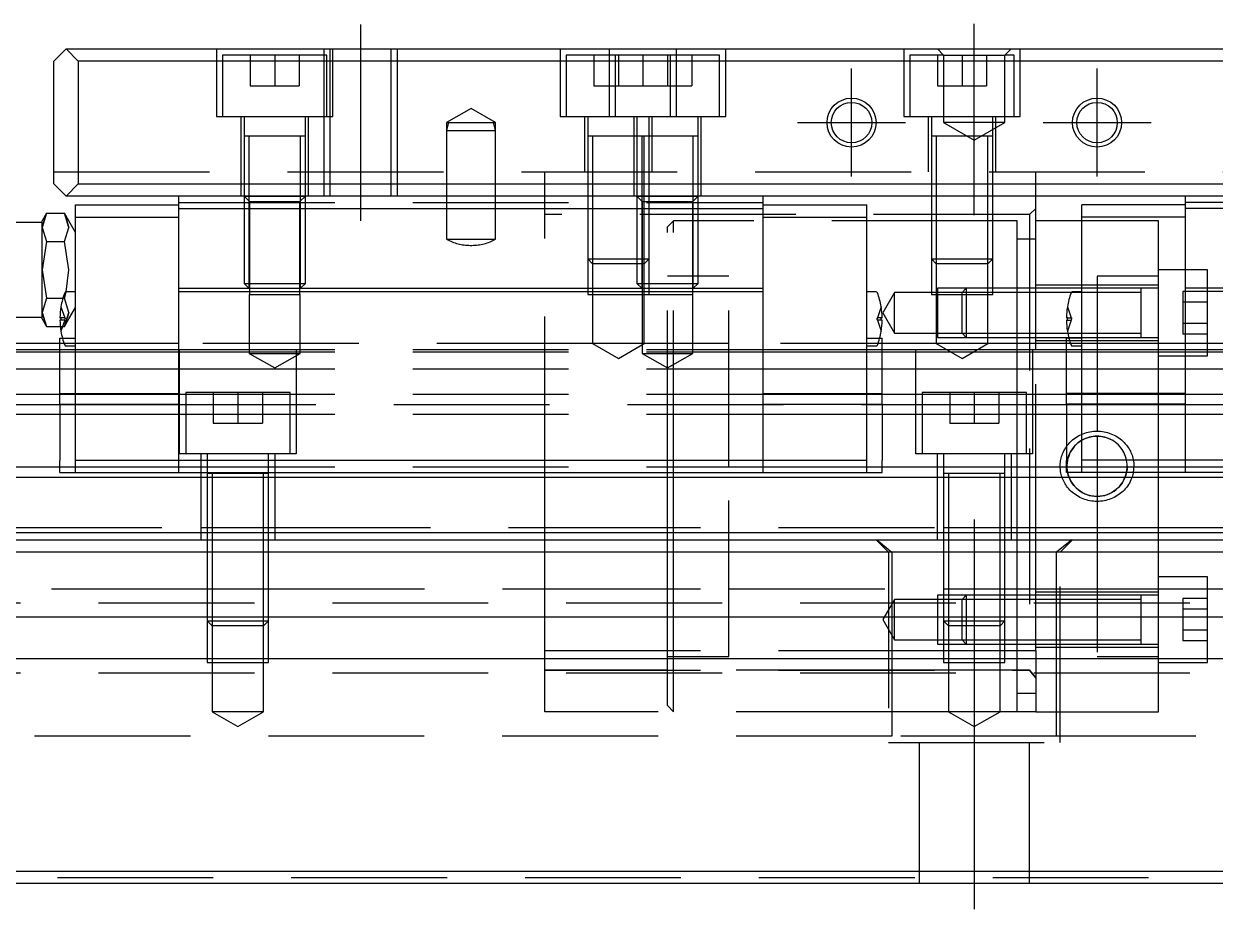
# Model space of a CAD drawing. Extents: x -14 to 1017, y -349 to 120.
# Drawn here: x 302.6 to 399.6, y -314.5 to -241.3 of the extents above; entities that cross this region are included whole.
import ezdxf

# ---------------------------------------------------------------- set-up
doc = ezdxf.new("R2010")
doc.units = 0
doc.linetypes.add('CENTER', pattern=[50.8, 31.75, -6.35, 6.35, -6.35])
doc.linetypes.add('DASHED', pattern=[19.05, 12.7, -6.35])
doc.layers.get('0').update_dxf_attribs({"linetype": 'CONTINUOUS'})
doc.layers.add('CENTER', color=1, linetype='CENTER')

msp = doc.modelspace()

# ---------------------------------------------------------------- linework, layer by layer
at = {"color": 7, "linetype": 'CONTINUOUS'}
for p, q in [((306, -243.35), (305, -244.35)), ((307, -244.35), (306, -243.35)), ((306, -243.35), (454, -243.35)), ((305, -254.35), (305, -244.35)), ((307, -244.35), (307, -254.35)), ((453, -244.35), (307, -244.35)), ((352.5, -250.45), (352.35, -250.45)), ((381.5, -250.45), (376.5, -250.45)), ((381.5, -250.45), (376.5, -250.45)), ((305, -254.35), (306, -255.35)), ((306, -255.35), (307, -254.35)), ((307, -254.35), (453, -254.35)), ((454, -255.35), (306, -255.35)), ((306.768, -257.05), (306.768, -256.05)), ((306.768, -256.05), (315.2, -256.05)), ((315.2, -256.35), (315.2, -255.35)), ((362.8, -256.35), (362.8, -255.35)), ((362.8, -256.05), (371.232, -256.05)), ((371.232, -257.05), (371.232, -256.05)), ((385, -267.85), (385, -255.35)), ((397.2, -256.05), (388.768, -256.05)), ((388.768, -257.05), (388.768, -256.05)), ((397.2, -256.35), (397.2, -255.35)), ((304.4, -256.731), (304.043, -257.35)), ((304.4, -256.731), (304.043, -257.886)), ((304.401, -256.73), (304.4, -256.731)), ((304.4, -256.731), (305.865, -256.731)), ((306.222, -257.35), (305.865, -256.731)), ((306.222, -257.886), (305.865, -256.731)), ((306.768, -276.85), (306.768, -257.05)), ((306.768, -257.05), (315.2, -257.05)), ((315.2, -262.85), (315.2, -256.35)), ((315.2, -256.35), (362.8, -256.35)), ((362.8, -262.85), (362.8, -256.35)), ((362.8, -257.05), (371.232, -257.05)), ((371.232, -276.85), (371.232, -257.05)), ((388.768, -276.85), (388.768, -257.05)), ((397.2, -257.05), (388.768, -257.05)), ((397.2, -262.85), (397.2, -256.35)), ((444.8, -256.35), (397.2, -256.35)), ((304.043, -257.5), (300.043, -257.5)), ((304.043, -257.886), (304.043, -257.35)), ((304.043, -261.35), (304.043, -257.886)), ((304.043, -257.886), (304.4, -259.041)), ((305.865, -259.041), (306.222, -257.886)), ((306.768, -258.295), (306.222, -257.35)), ((388.768, -257.35), (385, -257.35)), ((304.4, -259.041), (304.043, -261.35)), ((304.4, -259.041), (305.865, -259.041)), ((306.222, -261.35), (305.865, -259.041)), ((304.043, -261.35), (304.4, -263.659)), ((304.043, -264.814), (304.043, -261.35)), ((306, -263.148), (306.222, -261.35)), ((315.2, -263.1), (315.2, -262.85)), ((315.2, -262.85), (362.8, -262.85)), ((362.8, -263.1), (362.8, -262.85)), ((397.2, -263.1), (397.2, -262.85)), ((444.8, -262.85), (397.2, -262.85)), ((304.4, -263.659), (304.043, -264.814)), ((304.4, -263.659), (305.743, -263.659)), ((306.768, -263.15), (305.986, -263.15)), ((315.2, -276.85), (315.2, -263.1)), ((315.2, -263.1), (362.8, -263.1)), ((362.8, -276.85), (362.8, -263.1)), ((372.014, -263.15), (371.232, -263.15)), ((388.768, -263.15), (387.986, -263.15)), ((397.2, -276.85), (397.2, -263.1)), ((444.8, -263.1), (397.2, -263.1)), ((304.043, -265.35), (304.043, -264.814)), ((304.043, -264.814), (304.4, -265.969)), ((300.043, -265.2), (304.043, -265.2)), ((304.043, -265.35), (304.4, -265.969)), ((305.502, -265.25), (305.584, -265.25)), ((305.584, -265.45), (305.502, -265.45)), ((305.584, -265.25), (305.584, -265.45)), ((372.416, -265.45), (372.416, -265.25)), ((372.416, -265.25), (372.498, -265.25)), ((372.498, -265.45), (372.416, -265.45)), ((387.584, -265.25), (387.502, -265.25)), ((387.502, -265.45), (387.584, -265.45)), ((387.584, -265.45), (387.584, -265.25)), ((304.4, -265.969), (304.401, -265.97)), ((304.4, -265.969), (305.533, -265.969)), ((305.5, -266.92), (305.709, -266.92)), ((305.5, -269.52), (305.5, -266.92)), ((372.291, -266.92), (372.5, -266.92)), ((372.5, -269.52), (372.5, -266.92)), ((387.5, -269.52), (387.5, -266.92)), ((387.709, -266.92), (387.5, -266.92)), ((0, -267.85), (305.5, -267.85)), ((305.5, -267.35), (28, -267.35)), ((305.986, -267.55), (306.768, -267.55)), ((371.232, -267.55), (372.014, -267.55)), ((372.5, -267.85), (387.5, -267.85)), ((387.986, -267.55), (388.768, -267.55)), ((0, -268.014), (305.5, -268.014)), ((372.5, -268.014), (387.5, -268.014)), ((0, -269.412), (305.5, -269.412)), ((305.5, -271.433), (305.5, -269.52)), ((372.5, -269.412), (387.5, -269.412)), ((372.5, -271.433), (372.5, -269.52)), ((387.5, -271.433), (387.5, -269.52)), ((0, -271.488), (305.5, -271.488)), ((305.5, -272.278), (305.5, -271.433)), ((305.5, -271.433), (306.768, -271.433)), ((371.232, -271.433), (372.5, -271.433)), ((372.5, -272.278), (372.5, -271.433)), ((372.5, -271.488), (387.5, -271.488)), ((387.5, -272.278), (387.5, -271.433)), ((388.768, -271.433), (387.5, -271.433)), ((305.5, -272.278), (305.5, -276.888)), ((305.5, -272.278), (306.768, -272.278)), ((371.232, -272.278), (372.5, -272.278)), ((372.5, -272.278), (372.5, -276.888)), ((387.5, -272.278), (387.5, -276.888)), ((388.768, -272.278), (387.5, -272.278)), ((0, -273.109), (305.5, -273.109)), ((372.5, -273.109), (387.5, -273.109)), ((0, -277.402), (305.5, -277.402)), ((305.5, -277.85), (305.5, -276.888)), ((306.768, -277.85), (306.768, -276.85)), ((306.768, -276.85), (315.2, -276.85)), ((315.2, -277.85), (315.2, -276.85)), ((315.2, -276.85), (362.8, -276.85)), ((362.8, -276.85), (371.232, -276.85)), ((362.8, -277.85), (362.8, -276.85)), ((371.232, -277.85), (371.232, -276.85)), ((372.5, -277.85), (372.5, -276.888)), ((372.5, -277.402), (387.5, -277.402)), ((387.5, -277.85), (387.5, -276.888)), ((388.768, -277.85), (388.768, -276.85)), ((397.2, -276.85), (388.768, -276.85)), ((397.2, -277.85), (397.2, -276.85)), ((444.8, -276.85), (397.2, -276.85)), ((0, -278.25), (760, -278.25)), ((305.5, -277.85), (306.768, -277.85)), ((306.768, -277.85), (315.2, -277.85)), ((315.2, -277.85), (362.8, -277.85)), ((322.5, -277.95), (317.5, -277.95)), ((362.8, -277.85), (371.232, -277.85)), ((371.232, -277.85), (372.5, -277.85)), ((388.768, -277.85), (387.5, -277.85)), ((397.2, -277.85), (388.768, -277.85)), ((444.8, -277.85), (397.2, -277.85)), ((0, -282.75), (760, -282.75)), ((1, -283.35), (759, -283.35)), ((758, -284.35), (2, -284.35)), ((758, -289.65), (2, -289.65)), ((758, -293.05), (2, -293.05)), ((2, -310.35), (758, -310.35)), ((759, -311.35), (1, -311.35))]:
    msp.add_line(p, q, dxfattribs=at)
at = {"color": 3, "linetype": 'DASHED'}
for p, q in [((318.25, -243.35), (318.25, -248.85)), ((327, -243.35), (327, -243.85)), ((327.5, -243.35), (327.5, -255.35)), ((327.75, -248.85), (327.75, -243.35)), ((332.5, -255.35), (332.5, -243.35)), ((333, -255.35), (333, -243.35)), ((346.25, -243.35), (346.25, -248.85)), ((350.25, -243.35), (350.25, -248.85)), ((355.75, -248.85), (355.75, -243.35)), ((359.75, -248.85), (359.75, -243.35)), ((374.25, -243.35), (374.25, -248.85)), ((377, -243.35), (377.5, -243.85)), ((382.5, -243.85), (383, -243.35)), ((383.75, -248.85), (383.75, -243.35)), ((318.75, -243.85), (318.75, -248.85)), ((327.25, -243.85), (318.75, -243.85)), ((321, -243.85), (321, -246.35)), ((323, -243.85), (323, -246.35)), ((325, -243.85), (325, -246.35)), ((327, -243.85), (327, -248.85)), ((327.25, -248.85), (327.25, -243.85)), ((346.75, -243.85), (346.75, -248.85)), ((350.75, -243.85), (346.75, -243.85)), ((349, -243.85), (349, -246.35)), ((350.75, -243.85), (350.75, -248.85)), ((359.25, -243.85), (350.75, -243.85)), ((351, -243.85), (351, -246.35)), ((353, -243.85), (353, -246.35)), ((355, -243.85), (355, -246.35)), ((355.25, -248.85), (355.25, -243.85)), ((357, -243.85), (357, -246.35)), ((359.25, -248.85), (359.25, -243.85)), ((374.75, -243.85), (374.75, -248.85)), ((377.5, -243.85), (374.75, -243.85)), ((377, -243.85), (377, -246.35)), ((377.5, -243.85), (377.5, -249.35)), ((377.5, -243.85), (382.5, -243.85)), ((379, -243.85), (379, -246.35)), ((381, -243.85), (381, -246.35)), ((382.5, -249.35), (382.5, -243.85)), ((383.25, -243.85), (382.5, -243.85)), ((383.25, -248.85), (383.25, -243.85)), ((321, -246.35), (323, -246.35)), ((323, -246.35), (325, -246.35)), ((349, -246.35), (351, -246.35)), ((351, -246.35), (353, -246.35)), ((353, -246.35), (355, -246.35)), ((355, -246.35), (357, -246.35)), ((377, -246.35), (379, -246.35)), ((379, -246.35), (381, -246.35)), ((339, -248.195), (337, -249.35)), ((341, -249.35), (339, -248.195)), ((318.25, -248.85), (327.75, -248.85)), ((320.25, -248.85), (320.25, -255.35)), ((320.5, -248.85), (320.5, -250.45)), ((325.5, -250.45), (325.5, -248.85)), ((325.75, -255.35), (325.75, -248.85)), ((327, -248.85), (327, -255.35)), ((337, -249.35), (337, -249.98)), ((337.169, -249.35), (337, -249.98)), ((337, -249.35), (339, -249.35)), ((339, -249.35), (341, -249.35)), ((341, -249.98), (340.831, -249.35)), ((341, -249.98), (341, -249.35)), ((346.25, -248.85), (350.25, -248.85)), ((348.25, -248.85), (348.25, -253.35)), ((348.5, -248.85), (348.5, -250.45)), ((350.25, -248.85), (359.75, -248.85)), ((352.25, -248.85), (352.25, -255.35)), ((352.5, -248.85), (352.5, -250.45)), ((353.5, -250.45), (353.5, -248.85)), ((353.75, -253.35), (353.75, -248.85)), ((357.5, -250.45), (357.5, -248.85)), ((357.75, -255.35), (357.75, -248.85)), ((374.25, -248.85), (383.75, -248.85)), ((376.25, -248.85), (376.25, -253.35)), ((376.5, -248.85), (376.5, -250.45)), ((377.5, -249.35), (380, -250.793)), ((382.5, -249.35), (377.5, -249.35)), ((380, -250.793), (382.5, -249.35)), ((381.5, -250.45), (381.5, -248.85)), ((381.75, -253.35), (381.75, -248.85)), ((337, -249.98), (337, -255.35)), ((337, -249.98), (341, -249.98)), ((341, -255.35), (341, -249.98)), ((320.5, -250.445), (320.5, -250.45)), ((320.5, -250.45), (320.5, -250.455)), ((320.5, -250.45), (320.5, -255.35)), ((325.5, -250.45), (320.5, -250.45)), ((325.5, -250.45), (320.5, -250.45)), ((325.5, -250.45), (320.5, -250.45)), ((320.9, -250.45), (320.9, -255.35)), ((325.1, -255.35), (325.1, -250.45)), ((325.5, -250.45), (325.5, -250.445)), ((325.5, -250.455), (325.5, -250.45)), ((325.5, -255.35), (325.5, -250.45)), ((348.5, -250.445), (348.5, -250.45)), ((348.5, -250.45), (348.5, -253.35)), ((348.5, -250.45), (348.5, -250.455)), ((352.35, -250.45), (348.5, -250.45)), ((353.5, -250.45), (348.5, -250.45)), ((348.9, -250.45), (348.9, -253.35)), ((352.5, -250.445), (352.5, -250.45)), ((352.5, -250.45), (352.5, -250.455)), ((352.5, -250.45), (352.5, -255.35)), ((357.5, -250.45), (352.5, -250.45)), ((357.5, -250.45), (352.5, -250.45)), ((357.5, -250.45), (352.5, -250.45)), ((357.5, -250.45), (352.5, -250.45)), ((352.9, -250.45), (352.9, -255.35)), ((353.1, -253.35), (353.1, -250.45)), ((353.5, -250.45), (353.5, -250.445)), ((353.5, -253.35), (353.5, -250.45)), ((353.5, -250.455), (353.5, -250.45)), ((357.1, -255.35), (357.1, -250.45)), ((357.5, -250.45), (357.5, -250.445)), ((357.5, -255.35), (357.5, -250.45)), ((357.5, -250.455), (357.5, -250.45)), ((376.5, -250.445), (376.5, -250.45)), ((376.5, -250.45), (376.5, -253.35)), ((376.5, -250.45), (376.5, -250.455)), ((381.5, -250.45), (376.5, -250.45)), ((376.9, -250.45), (376.9, -253.35)), ((381.1, -253.35), (381.1, -250.45)), ((381.5, -250.45), (381.5, -250.445)), ((381.5, -253.35), (381.5, -250.45)), ((381.5, -250.455), (381.5, -250.45)), ((305, -253.35), (455, -253.35)), ((345, -255.35), (345, -253.35)), ((348.5, -253.35), (348.5, -255.35)), ((348.5, -253.35), (348.5, -255.35)), ((348.9, -253.35), (348.9, -255.35)), ((353.1, -260.85), (353.1, -253.35)), ((353.5, -260.45), (353.5, -253.35)), ((353.5, -260.45), (353.5, -253.35)), ((376.5, -253.35), (376.5, -260.45)), ((376.5, -253.35), (376.5, -260.45)), ((376.9, -253.35), (376.9, -260.85)), ((381.1, -255.35), (381.1, -253.35)), ((381.5, -255.35), (381.5, -253.35)), ((381.5, -255.35), (381.5, -253.35)), ((385, -255.35), (385, -253.35)), ((315.2, -255.85), (362.8, -255.85)), ((320.5, -255.35), (320.938, -255.788)), ((320.5, -255.35), (320.5, -262.45)), ((320.5, -255.35), (325.5, -255.35)), ((320.9, -255.35), (320.9, -262.85)), ((320.938, -255.788), (320.938, -263.35)), ((320.938, -255.788), (325.062, -255.788)), ((325.062, -255.788), (325.5, -255.35)), ((325.062, -263.35), (325.062, -255.788)), ((325.1, -262.85), (325.1, -255.35)), ((325.5, -262.45), (325.5, -255.35)), ((337, -255.35), (337, -258.85)), ((341, -258.85), (341, -255.35)), ((345, -277.85), (345, -255.35)), ((348.5, -255.35), (348.5, -260.45)), ((348.5, -255.35), (348.5, -260.45)), ((348.9, -255.35), (348.9, -260.85)), ((352.5, -255.35), (352.938, -255.788)), ((352.5, -255.35), (352.5, -262.45)), ((352.5, -255.35), (357.5, -255.35)), ((352.9, -255.35), (352.9, -262.85)), ((352.938, -255.788), (352.938, -263.35)), ((352.938, -255.788), (357.062, -255.788)), ((357.062, -255.788), (357.5, -255.35)), ((357.062, -263.35), (357.062, -255.788)), ((357.1, -262.85), (357.1, -255.35)), ((357.5, -262.45), (357.5, -255.35)), ((381.1, -260.85), (381.1, -255.35)), ((381.5, -260.45), (381.5, -255.35)), ((381.5, -260.45), (381.5, -255.35)), ((444.8, -255.85), (397.2, -255.85)), ((304.043, -257.886), (304.4, -256.731)), ((305.865, -256.731), (306.222, -257.886)), ((384.5, -256.85), (345, -256.85)), ((385, -256.35), (384.5, -256.85)), ((384.5, -256.85), (384.5, -293.971)), ((355.5, -257.35), (355, -257.85)), ((355, -277.35), (355, -257.85)), ((381.1, -257.35), (355.5, -257.35)), ((355.5, -277.35), (355.5, -257.35)), ((381.5, -257.35), (381.1, -257.35)), ((383.5, -257.35), (381.5, -257.35)), ((383.5, -262.85), (383.5, -257.35)), ((395, -257.35), (388.768, -257.35)), ((395, -267.85), (395, -257.35)), ((337, -258.85), (341, -258.85)), ((385, -258.85), (383.5, -258.85)), ((338.937, -259.35), (339.063, -259.35)), ((348.5, -260.45), (348.9, -260.85)), ((348.5, -260.45), (348.5, -263.35)), ((348.5, -260.45), (353.5, -260.45)), ((348.9, -260.85), (348.9, -263.35)), ((353.1, -260.85), (348.9, -260.85)), ((353.1, -260.85), (353.5, -260.45)), ((353.1, -263.35), (353.1, -260.85)), ((353.5, -263.35), (353.5, -260.45)), ((376.5, -260.45), (376.9, -260.85)), ((376.5, -260.45), (376.5, -263.35)), ((376.5, -260.45), (381.5, -260.45)), ((376.9, -260.85), (376.9, -263.35)), ((381.1, -260.85), (376.9, -260.85)), ((381.1, -260.85), (381.5, -260.45)), ((381.1, -263.35), (381.1, -260.85)), ((381.5, -263.35), (381.5, -260.45)), ((360, -261.85), (355, -261.85)), ((360, -277.35), (360, -261.85)), ((395, -261.85), (390, -261.85)), ((390, -261.85), (390, -274.891)), ((397.2, -261.35), (395, -261.35)), ((399, -261.35), (397.2, -261.35)), ((399, -267.85), (399, -261.35)), ((320.5, -262.45), (325.5, -262.45)), ((320.5, -262.45), (320.9, -262.85)), ((325.1, -262.85), (325.5, -262.45)), ((352.5, -262.45), (352.9, -262.85)), ((352.5, -262.45), (357.5, -262.45)), ((357.1, -262.85), (357.5, -262.45)), ((379.35, -262.85), (377, -262.85)), ((377, -262.85), (377, -266.85)), ((379.35, -262.85), (379, -263.2)), ((381.5, -262.85), (379.35, -262.85)), ((381.5, -262.85), (379.35, -262.85)), ((379.35, -262.85), (379.35, -263.35)), ((385, -262.85), (381.5, -262.85)), ((385, -262.85), (381.5, -262.85)), ((383.5, -263.2), (383.5, -262.85)), ((395, -262.6), (385, -262.6)), ((388.768, -262.85), (385, -262.85)), ((393.6, -262.85), (388.768, -262.85)), ((393.6, -262.85), (393.595, -262.85)), ((395, -262.85), (393.6, -262.85)), ((393.605, -262.85), (393.6, -262.85)), ((393.6, -264.71), (393.6, -262.85)), ((305.743, -263.659), (305.865, -263.659)), ((305.865, -263.659), (306, -263.148)), ((306.222, -264.814), (305.865, -263.659)), ((320.933, -263.35), (320.933, -268.15)), ((320.933, -263.35), (325.067, -263.35)), ((325.067, -268.15), (325.067, -263.35)), ((348.5, -263.35), (353.5, -263.35)), ((348.9, -263.35), (348.9, -267.35)), ((352.933, -263.35), (352.933, -268.15)), ((352.933, -263.35), (357.067, -263.35)), ((353.1, -267.35), (353.1, -263.35)), ((357.067, -268.15), (357.067, -263.35)), ((373.5, -263.2), (372.547, -264.85)), ((377, -263.2), (373.5, -263.2)), ((373.5, -266.5), (373.5, -263.2)), ((376.5, -263.35), (381.5, -263.35)), ((376.9, -263.35), (376.9, -267.35)), ((379, -263.2), (377, -263.2)), ((381.5, -263.2), (379, -263.2)), ((379, -263.35), (379, -263.2)), ((379, -266.5), (379, -263.35)), ((379.35, -263.35), (379.35, -266.85)), ((381.1, -267.35), (381.1, -263.35)), ((385, -263.2), (381.5, -263.2)), ((383.5, -266.5), (383.5, -263.2)), ((387.9, -263.2), (385, -263.2)), ((388.768, -263.2), (387.9, -263.2)), ((393.6, -263.2), (388.768, -263.2)), ((399, -263.118), (397, -263.118)), ((397, -263.118), (397, -263.984)), ((399, -263.984), (397, -263.984)), ((397, -263.984), (397, -265.716)), ((304.4, -265.969), (304.043, -264.814)), ((305.584, -264.352), (305.9, -265.25)), ((306.222, -264.814), (305.865, -265.969)), ((305.865, -265.969), (306.222, -264.814)), ((306.222, -265.35), (306.768, -264.405)), ((372.416, -264.352), (372.1, -265.25)), ((372.547, -264.85), (373.5, -266.5)), ((387.584, -264.352), (387.9, -265.25)), ((393.6, -264.99), (393.6, -264.71)), ((305.9, -265.25), (305.584, -265.25)), ((305.9, -265.45), (305.584, -266.348)), ((305.9, -265.45), (305.584, -265.45)), ((305.865, -265.969), (306.222, -265.35)), ((305.9, -265.25), (305.935, -265.35)), ((305.9, -265.45), (305.935, -265.35)), ((372.1, -265.25), (372.065, -265.35)), ((372.1, -265.45), (372.065, -265.35)), ((372.416, -265.25), (372.1, -265.25)), ((372.1, -265.45), (372.416, -266.348)), ((372.416, -265.45), (372.1, -265.45)), ((387.584, -265.25), (387.9, -265.25)), ((387.9, -265.45), (387.584, -266.348)), ((387.584, -265.45), (387.9, -265.45)), ((387.9, -265.25), (387.935, -265.35)), ((387.9, -265.45), (387.935, -265.35)), ((393.6, -266.849), (393.6, -264.99)), ((397, -265.716), (397, -266.582)), ((399, -265.716), (397, -265.716)), ((305.533, -265.969), (305.865, -265.969)), ((305.709, -266.92), (306.768, -266.92)), ((371.232, -266.92), (372.291, -266.92)), ((373.5, -266.5), (377, -266.5)), ((377, -266.5), (379, -266.5)), ((377, -266.85), (379.35, -266.85)), ((379, -266.5), (379.35, -266.85)), ((379, -266.5), (385, -266.5)), ((379.35, -266.85), (385, -266.85)), ((379.35, -266.85), (385, -266.85)), ((383.5, -266.85), (383.5, -266.5)), ((383.5, -267.85), (383.5, -266.85)), ((385, -266.5), (387.611, -266.5)), ((385, -266.85), (387.691, -266.85)), ((387.611, -266.5), (388.768, -266.5)), ((387.691, -266.85), (388.768, -266.85)), ((388.768, -266.92), (387.709, -266.92)), ((388.768, -266.5), (393.6, -266.5)), ((388.768, -266.85), (393.6, -266.85)), ((393.595, -266.85), (393.6, -266.85)), ((393.6, -266.85), (393.6, -266.849)), ((393.6, -266.85), (395, -266.85)), ((393.6, -266.85), (393.605, -266.85)), ((399, -266.582), (397, -266.582)), ((305.843, -267.35), (305.5, -267.35)), ((305.5, -267.85), (306.768, -267.85)), ((306.768, -267.35), (305.843, -267.35)), ((315.2, -267.35), (306.768, -267.35)), ((306.768, -267.85), (315.2, -267.85)), ((348.9, -267.35), (315.2, -267.35)), ((315.2, -267.85), (362.8, -267.85)), ((315.25, -276.35), (315.25, -267.85)), ((324.75, -267.85), (324.75, -276.35)), ((348.9, -267.35), (351, -268.562)), ((353.1, -267.35), (348.9, -267.35)), ((351, -268.562), (353.1, -267.35)), ((360, -267.35), (353.1, -267.35)), ((376.9, -267.35), (360, -267.35)), ((362.8, -267.85), (371.232, -267.85)), ((371.232, -267.85), (372.5, -267.85)), ((375.25, -276.35), (375.25, -267.85)), ((376.9, -267.35), (379, -268.562)), ((381.1, -267.35), (376.9, -267.35)), ((379, -268.562), (381.1, -267.35)), ((383.5, -267.35), (381.1, -267.35)), ((385, -267.35), (383.5, -267.35)), ((383.5, -271.35), (383.5, -267.85)), ((384.75, -267.85), (384.75, -276.35)), ((385, -267.1), (395, -267.1)), ((387.5, -267.35), (385, -267.35)), ((385, -283.35), (385, -267.85)), ((387.843, -267.35), (387.5, -267.35)), ((387.5, -267.85), (388.768, -267.85)), ((388.768, -267.35), (387.843, -267.35)), ((390, -267.35), (388.768, -267.35)), ((388.768, -267.85), (397.2, -267.85)), ((395, -267.35), (390, -267.35)), ((397.2, -267.35), (395, -267.35)), ((395, -277.85), (395, -267.85)), ((399, -267.35), (397.2, -267.35)), ((397.2, -267.85), (444.8, -267.85)), ((444.8, -267.35), (399, -267.35)), ((399, -268.35), (399, -267.85)), ((305.5, -268.014), (306.768, -268.014)), ((306.768, -268.014), (315.2, -268.014)), ((315.2, -268.014), (362.8, -268.014)), ((320.933, -268.15), (323, -269.343)), ((320.933, -268.15), (325.067, -268.15)), ((323, -269.343), (325.067, -268.15)), ((352.933, -268.15), (355, -269.343)), ((352.933, -268.15), (357.067, -268.15)), ((355, -269.343), (357.067, -268.15)), ((362.8, -268.014), (371.232, -268.014)), ((371.232, -268.014), (372.5, -268.014)), ((387.5, -268.014), (388.768, -268.014)), ((388.768, -268.014), (397.2, -268.014)), ((395, -268.35), (397.2, -268.35)), ((397.2, -268.014), (444.8, -268.014)), ((397.2, -268.35), (399, -268.35)), ((305.5, -269.412), (306.768, -269.412)), ((306.768, -269.412), (315.2, -269.412)), ((315.2, -269.412), (362.8, -269.412)), ((362.8, -269.412), (371.232, -269.412)), ((371.232, -269.412), (372.5, -269.412)), ((387.5, -269.412), (388.768, -269.412)), ((388.768, -269.412), (397.2, -269.412)), ((397.2, -269.412), (444.8, -269.412)), ((305.5, -271.488), (306.768, -271.488)), ((306.768, -271.433), (315.2, -271.433)), ((306.768, -271.488), (315.2, -271.488)), ((315.2, -271.488), (362.8, -271.488)), ((324.25, -271.35), (315.75, -271.35)), ((315.75, -271.35), (315.75, -276.35)), ((318, -271.35), (318, -273.85)), ((320, -271.35), (320, -273.85)), ((322, -271.35), (322, -273.85)), ((324.25, -276.35), (324.25, -271.35)), ((362.8, -271.433), (371.232, -271.433)), ((362.8, -271.488), (371.232, -271.488)), ((371.232, -271.488), (372.5, -271.488)), ((384.25, -271.35), (375.75, -271.35)), ((375.75, -271.35), (375.75, -276.35)), ((378, -271.35), (378, -273.85)), ((380, -271.35), (380, -273.85)), ((382, -271.35), (382, -273.85)), ((383.5, -276.35), (383.5, -271.35)), ((384.25, -276.35), (384.25, -271.35)), ((387.5, -271.488), (388.768, -271.488)), ((397.2, -271.433), (388.768, -271.433)), ((388.768, -271.488), (397.2, -271.488)), ((397.2, -271.488), (444.8, -271.488)), ((305.5, -272.35), (264.75, -272.35)), ((306.768, -272.35), (305.5, -272.35)), ((306.768, -272.278), (315.2, -272.278)), ((315.2, -272.35), (306.768, -272.35)), ((315.25, -272.35), (315.2, -272.35)), ((315.75, -272.35), (315.25, -272.35)), ((324.25, -272.35), (315.75, -272.35)), ((324.75, -272.35), (324.25, -272.35)), ((383.5, -272.35), (324.75, -272.35)), ((362.8, -272.278), (371.232, -272.278)), ((384.25, -272.35), (383.5, -272.35)), ((384.75, -272.35), (384.25, -272.35)), ((385, -272.35), (384.75, -272.35)), ((387.5, -272.35), (385, -272.35)), ((388.768, -272.35), (387.5, -272.35)), ((397.2, -272.278), (388.768, -272.278)), ((395, -272.35), (388.768, -272.35)), ((397.2, -272.35), (395, -272.35)), ((444.25, -272.35), (397.2, -272.35)), ((305.5, -273.109), (306.768, -273.109)), ((306.768, -273.109), (315.2, -273.109)), ((315.2, -273.109), (362.8, -273.109)), ((362.8, -273.109), (371.232, -273.109)), ((371.232, -273.109), (372.5, -273.109)), ((387.5, -273.109), (388.768, -273.109)), ((388.768, -273.109), (397.2, -273.109)), ((397.2, -273.109), (444.8, -273.109)), ((318, -273.85), (320, -273.85)), ((320, -273.85), (322, -273.85)), ((378, -273.85), (380, -273.85)), ((380, -273.85), (382, -273.85)), ((388.871, -274.698), (389.008, -274.648)), ((389.008, -274.648), (389.145, -274.605)), ((389.145, -274.605), (389.284, -274.569)), ((389.284, -274.569), (389.425, -274.54)), ((389.425, -274.54), (389.567, -274.517)), ((389.567, -274.517), (389.71, -274.5)), ((389.71, -274.5), (389.854, -274.49)), ((389.854, -274.49), (390, -274.487)), ((390, -274.487), (390.146, -274.49)), ((390.146, -274.49), (390.29, -274.5)), ((390.29, -274.5), (390.433, -274.517)), ((390.433, -274.517), (390.575, -274.54)), ((390.575, -274.54), (390.715, -274.569)), ((390.715, -274.569), (390.854, -274.605)), ((390.854, -274.605), (390.992, -274.648)), ((390.992, -274.648), (391.129, -274.698)), ((387.52, -275.739), (387.606, -275.625)), ((387.606, -275.625), (387.698, -275.514)), ((387.698, -275.514), (387.796, -275.408)), ((387.796, -275.408), (387.901, -275.306)), ((387.901, -275.306), (388.008, -275.21)), ((388.008, -275.21), (388.12, -275.119)), ((388.12, -275.119), (388.235, -275.035)), ((388.235, -275.035), (388.355, -274.956)), ((388.355, -274.956), (388.478, -274.883)), ((388.478, -274.883), (388.605, -274.815)), ((388.605, -274.815), (388.736, -274.754)), ((388.736, -274.754), (388.768, -274.74)), ((388.768, -274.74), (388.871, -274.698)), ((390, -274.896), (390, -277.85)), ((391.129, -274.698), (391.264, -274.754)), ((391.264, -274.754), (391.395, -274.815)), ((391.395, -274.815), (391.522, -274.883)), ((391.522, -274.883), (391.645, -274.956)), ((391.645, -274.956), (391.764, -275.035)), ((391.764, -275.035), (391.88, -275.119)), ((391.88, -275.119), (391.992, -275.21)), ((391.992, -275.21), (392.099, -275.306)), ((392.099, -275.306), (392.204, -275.408)), ((392.204, -275.408), (392.302, -275.514)), ((392.302, -275.514), (392.394, -275.625)), ((392.394, -275.625), (392.48, -275.739)), ((324.75, -276.35), (315.25, -276.35)), ((317, -277.85), (317, -276.35)), ((317.5, -276.35), (317.5, -277.85)), ((322.5, -277.85), (322.5, -276.35)), ((323, -276.35), (323, -277.85)), ((384.75, -276.35), (375.25, -276.35)), ((377, -283.35), (377, -276.35)), ((377.5, -276.35), (377.5, -277.95)), ((382.5, -277.95), (382.5, -276.35)), ((383, -276.35), (383, -283.35)), ((383.5, -283.35), (383.5, -276.35)), ((387.083, -276.683), (387.114, -276.568)), ((387.114, -276.568), (387.15, -276.456)), ((387.15, -276.456), (387.191, -276.345)), ((387.191, -276.345), (387.237, -276.235)), ((387.237, -276.235), (387.299, -276.105)), ((387.299, -276.105), (387.366, -275.979)), ((387.366, -275.979), (387.44, -275.857)), ((387.44, -275.857), (387.499, -275.768)), ((387.499, -275.768), (387.52, -275.739)), ((392.48, -275.739), (392.544, -275.833)), ((392.544, -275.833), (392.605, -275.93)), ((392.605, -275.93), (392.661, -276.029)), ((392.661, -276.029), (392.714, -276.131)), ((392.714, -276.131), (392.763, -276.235)), ((392.763, -276.235), (392.809, -276.345)), ((392.809, -276.345), (392.85, -276.456)), ((392.85, -276.456), (392.886, -276.568)), ((392.886, -276.568), (392.917, -276.683)), ((305.5, -277.402), (306.768, -277.402)), ((306.768, -277.402), (315.2, -277.402)), ((315.2, -277.402), (362.8, -277.402)), ((355, -289.65), (355, -277.35)), ((355.5, -289.65), (355.5, -277.35)), ((360, -292.85), (360, -277.35)), ((362.8, -277.402), (371.232, -277.402)), ((371.232, -277.402), (372.5, -277.402)), ((387, -277.35), (387.002, -277.239)), ((387.004, -277.489), (387, -277.35)), ((387.002, -277.239), (387.009, -277.128)), ((387.014, -277.627), (387.004, -277.489)), ((387.009, -277.128), (387.02, -277.018)), ((387.02, -277.018), (387.036, -276.908)), ((387.036, -276.908), (387.056, -276.798)), ((387.056, -276.798), (387.083, -276.683)), ((387.5, -277.402), (388.768, -277.402)), ((388.768, -277.402), (397.2, -277.402)), ((392.917, -276.683), (392.944, -276.798)), ((392.944, -276.798), (392.968, -276.935)), ((393, -277.35), (392.954, -277.85)), ((392.968, -276.935), (392.986, -277.073)), ((392.986, -277.073), (392.996, -277.211)), ((392.996, -277.211), (393, -277.35)), ((397.2, -277.402), (444.8, -277.402)), ((317, -283.35), (317, -277.85)), ((317.5, -277.85), (317.5, -277.95)), ((317.5, -277.945), (317.5, -277.95)), ((317.5, -277.95), (317.5, -283.35)), ((317.5, -277.95), (317.5, -277.955)), ((322.5, -277.95), (317.5, -277.95)), ((317.9, -277.95), (317.9, -283.35)), ((322.1, -283.35), (322.1, -277.95)), ((322.5, -277.95), (322.5, -277.85)), ((322.5, -277.95), (322.5, -277.945)), ((322.5, -283.35), (322.5, -277.95)), ((322.5, -277.955), (322.5, -277.95)), ((323, -277.85), (323, -283.35)), ((345, -283.35), (345, -277.85)), ((377.5, -277.945), (377.5, -277.95)), ((377.5, -277.95), (377.5, -283.35)), ((377.5, -277.95), (377.5, -277.955)), ((382.5, -277.95), (377.5, -277.95)), ((382.5, -277.95), (377.5, -277.95)), ((382.5, -277.95), (377.5, -277.95)), ((377.9, -277.95), (377.9, -283.35)), ((382.1, -283.35), (382.1, -277.95)), ((382.5, -277.95), (382.5, -277.945)), ((382.5, -283.35), (382.5, -277.95)), ((382.5, -277.955), (382.5, -277.95)), ((387.032, -277.765), (387.014, -277.627)), ((387.056, -277.902), (387.032, -277.765)), ((387.083, -278.017), (387.056, -277.902)), ((387.114, -278.132), (387.083, -278.017)), ((387.15, -278.244), (387.114, -278.132)), ((387.191, -278.355), (387.15, -278.244)), ((387.237, -278.465), (387.191, -278.355)), ((387.286, -278.569), (387.237, -278.465)), ((387.339, -278.671), (387.286, -278.569)), ((390, -277.85), (390, -279.803)), ((392.763, -278.465), (392.701, -278.595)), ((392.809, -278.355), (392.763, -278.465)), ((392.85, -278.244), (392.809, -278.355)), ((392.886, -278.132), (392.85, -278.244)), ((392.917, -278.017), (392.886, -278.132)), ((392.944, -277.902), (392.917, -278.017)), ((392.954, -277.85), (392.944, -277.902)), ((395, -283.35), (395, -277.85)), ((387.395, -278.77), (387.339, -278.671)), ((387.456, -278.867), (387.395, -278.77)), ((387.52, -278.961), (387.456, -278.867)), ((387.606, -279.075), (387.52, -278.961)), ((387.698, -279.186), (387.606, -279.075)), ((387.796, -279.292), (387.698, -279.186)), ((387.901, -279.394), (387.796, -279.292)), ((388.008, -279.49), (387.901, -279.394)), ((388.12, -279.581), (388.008, -279.49)), ((391.992, -279.49), (391.88, -279.581)), ((392.099, -279.394), (391.992, -279.49)), ((392.204, -279.292), (392.099, -279.394)), ((392.302, -279.186), (392.204, -279.292)), ((392.394, -279.075), (392.302, -279.186)), ((392.48, -278.961), (392.394, -279.075)), ((392.56, -278.843), (392.48, -278.961)), ((392.634, -278.721), (392.56, -278.843)), ((392.701, -278.595), (392.634, -278.721)), ((388.236, -279.665), (388.12, -279.581)), ((388.355, -279.744), (388.236, -279.665)), ((388.478, -279.817), (388.355, -279.744)), ((388.605, -279.885), (388.478, -279.817)), ((388.736, -279.946), (388.605, -279.885)), ((388.871, -280.002), (388.736, -279.946)), ((389.008, -280.052), (388.871, -280.002)), ((389.146, -280.095), (389.008, -280.052)), ((389.285, -280.131), (389.146, -280.095)), ((389.425, -280.16), (389.285, -280.131)), ((389.567, -280.183), (389.425, -280.16)), ((389.71, -280.2), (389.567, -280.183)), ((389.854, -280.21), (389.71, -280.2)), ((390, -280.213), (389.854, -280.21)), ((390, -279.808), (390, -292.85)), ((390.146, -280.21), (390, -280.213)), ((390.29, -280.2), (390.146, -280.21)), ((390.433, -280.183), (390.29, -280.2)), ((390.575, -280.16), (390.433, -280.183)), ((390.716, -280.131), (390.575, -280.16)), ((390.855, -280.095), (390.716, -280.131)), ((390.992, -280.052), (390.855, -280.095)), ((391.129, -280.002), (390.992, -280.052)), ((391.264, -279.946), (391.129, -280.002)), ((391.395, -279.885), (391.264, -279.946)), ((391.522, -279.817), (391.395, -279.885)), ((391.645, -279.744), (391.522, -279.817)), ((391.765, -279.665), (391.645, -279.744)), ((391.88, -279.581), (391.765, -279.665)), ((263, -282.35), (317, -282.35)), ((317, -282.35), (317.5, -282.35)), ((317.5, -282.35), (317.9, -282.35)), ((317.9, -282.35), (322.1, -282.35)), ((322.1, -282.35), (322.5, -282.35)), ((322.5, -282.35), (323, -282.35)), ((323, -282.35), (345, -282.35)), ((345, -282.35), (377.5, -282.35)), ((377.5, -282.35), (377.9, -282.35)), ((377.9, -282.35), (382.1, -282.35)), ((382.1, -282.35), (382.5, -282.35)), ((382.5, -282.35), (383, -282.35)), ((383, -282.35), (383.5, -282.35)), ((383.5, -282.35), (385, -282.35)), ((385, -282.35), (395, -282.35)), ((395, -282.35), (437, -282.35)), ((317.5, -283.35), (317.5, -289.65)), ((317.5, -283.35), (317.5, -289.65)), ((317.9, -283.35), (317.9, -289.65)), ((322.1, -289.65), (322.1, -283.35)), ((322.5, -289.65), (322.5, -283.35)), ((322.5, -289.65), (322.5, -283.35)), ((345, -289.65), (345, -283.35)), ((372, -283.35), (373, -284.35)), ((372.063, -283.35), (373.292, -284.35)), ((377.5, -283.35), (377.5, -289.65)), ((377.5, -283.35), (377.5, -289.65)), ((377.9, -283.35), (377.9, -289.65)), ((382.1, -289.65), (382.1, -283.35)), ((382.5, -289.65), (382.5, -283.35)), ((382.5, -289.65), (382.5, -283.35)), ((383.5, -287.85), (383.5, -283.35)), ((385, -289.65), (385, -283.35)), ((387.937, -283.35), (386.708, -284.35)), ((387, -284.35), (388, -283.35)), ((395, -289.65), (395, -283.35)), ((373, -284.35), (373, -299.85)), ((373.292, -284.35), (373.292, -289.65)), ((386.708, -289.65), (386.708, -284.35)), ((387, -299.85), (387, -284.35)), ((399, -286.35), (395, -286.35)), ((399, -289.65), (399, -286.35)), ((266.708, -287.35), (317.5, -287.35)), ((317.5, -287.35), (317.9, -287.35)), ((317.9, -287.35), (322.1, -287.35)), ((322.1, -287.35), (322.5, -287.35)), ((322.5, -287.35), (345, -287.35)), ((345, -287.35), (360, -287.35)), ((360, -287.35), (377.5, -287.35)), ((373.5, -288.2), (372.547, -289.85)), ((377, -288.2), (373.5, -288.2)), ((373.5, -291.5), (373.5, -288.2)), ((377.5, -287.85), (377, -287.85)), ((377, -287.85), (377, -289.65)), ((379, -288.2), (377, -288.2)), ((377.5, -287.35), (377.9, -287.35)), ((377.9, -287.85), (377.5, -287.85)), ((377.9, -287.35), (382.1, -287.35)), ((379.35, -287.85), (377.9, -287.85)), ((379.35, -287.85), (379, -288.2)), ((382.1, -288.2), (379, -288.2)), ((379, -289.65), (379, -288.2)), ((382.1, -287.85), (379.35, -287.85)), ((382.1, -287.85), (379.35, -287.85)), ((379.35, -287.85), (379.35, -289.65)), ((382.1, -287.35), (382.5, -287.35)), ((382.5, -287.85), (382.1, -287.85)), ((382.5, -287.85), (382.1, -287.85)), ((382.5, -288.2), (382.1, -288.2)), ((382.5, -287.35), (383.5, -287.35)), ((385, -287.85), (382.5, -287.85)), ((385, -287.85), (382.5, -287.85)), ((385, -288.2), (382.5, -288.2)), ((383.5, -287.35), (385, -287.35)), ((383.5, -288.2), (383.5, -287.85)), ((383.5, -289.65), (383.5, -288.2)), ((385, -287.35), (386.708, -287.35)), ((395, -287.6), (385, -287.6)), ((386.708, -287.85), (385, -287.85)), ((386.708, -288.2), (385, -288.2)), ((386.708, -287.35), (390, -287.35)), ((393.605, -287.85), (386.708, -287.85)), ((393.6, -288.2), (386.708, -288.2)), ((390, -287.35), (395, -287.35)), ((395, -287.85), (393.595, -287.85)), ((393.6, -291.85), (393.6, -287.85)), ((393.6, -289.85), (393.6, -287.85)), ((393.6, -288.2), (393.6, -287.85)), ((393.6, -289.65), (393.6, -288.2)), ((395, -287.35), (399, -287.35)), ((399, -288.118), (397, -288.118)), ((397, -288.118), (397, -288.984)), ((399, -287.35), (437.5, -287.35)), ((759.5, -288.5), (0.5, -288.5)), ((399, -288.984), (397, -288.984)), ((397, -288.984), (397, -290.716)), ((317.5, -289.65), (317.5, -289.95)), ((317.5, -289.65), (317.5, -289.95)), ((317.5, -289.95), (317.9, -290.35)), ((317.5, -289.95), (317.5, -293.05)), ((317.5, -289.95), (322.5, -289.95)), ((317.9, -289.65), (317.9, -290.35)), ((322.1, -290.35), (322.1, -289.65)), ((322.1, -290.35), (322.5, -289.95)), ((322.5, -289.95), (322.5, -289.65)), ((322.5, -289.95), (322.5, -289.65)), ((322.5, -293.05), (322.5, -289.95)), ((345, -292.35), (345, -289.65)), ((355, -293.05), (355, -289.65)), ((355.5, -293.05), (355.5, -289.65)), ((372.547, -289.85), (373.5, -291.5)), ((373.292, -289.65), (373.292, -293.05)), ((377, -289.65), (377, -291.85)), ((377.5, -289.65), (377.5, -289.95)), ((377.5, -289.65), (377.5, -289.95)), ((377.5, -289.95), (377.9, -290.35)), ((377.5, -289.95), (377.5, -293.05)), ((377.5, -289.95), (382.5, -289.95)), ((377.9, -289.65), (377.9, -290.35)), ((379, -290.35), (379, -289.65)), ((379.35, -289.65), (379.35, -290.35)), ((382.1, -290.35), (382.1, -289.65)), ((382.1, -290.35), (382.5, -289.95)), ((382.5, -289.95), (382.5, -289.65)), ((382.5, -289.95), (382.5, -289.65)), ((382.5, -293.05), (382.5, -289.95)), ((383.5, -291.5), (383.5, -289.65)), ((385, -292.35), (385, -289.65)), ((386.708, -293.05), (386.708, -289.65)), ((393.6, -291.5), (393.6, -289.65)), ((395, -293.05), (395, -289.65)), ((399, -293.05), (399, -289.65)), ((317.9, -290.35), (317.9, -293.35)), ((322.1, -290.35), (317.9, -290.35)), ((322.1, -293.35), (322.1, -290.35)), ((377.9, -290.35), (377.9, -293.35)), ((382.1, -290.35), (377.9, -290.35)), ((379, -291.5), (379, -290.35)), ((379.35, -290.35), (379.35, -291.85)), ((382.1, -293.35), (382.1, -290.35)), ((399, -290.716), (397, -290.716)), ((397, -290.716), (397, -291.582)), ((373.5, -291.5), (377, -291.5)), ((377, -291.5), (379, -291.5)), ((377, -291.85), (377.5, -291.85)), ((377.5, -291.85), (379.35, -291.85)), ((379, -291.5), (379.35, -291.85)), ((379, -291.5), (382.5, -291.5)), ((379.35, -291.85), (382.5, -291.85)), ((379.35, -291.85), (382.5, -291.85)), ((382.5, -291.5), (385, -291.5)), ((382.5, -291.85), (385, -291.85)), ((382.5, -291.85), (385, -291.85)), ((383.5, -291.85), (383.5, -291.5)), ((383.5, -293.05), (383.5, -291.85)), ((385, -291.5), (386.708, -291.5)), ((385, -291.85), (386.708, -291.85)), ((385, -292.1), (395, -292.1)), ((386.708, -291.5), (393.6, -291.5)), ((386.708, -291.85), (393.6, -291.85)), ((393.595, -291.85), (393.6, -291.85)), ((393.6, -291.85), (393.6, -291.5)), ((393.6, -291.85), (393.605, -291.85)), ((393.6, -291.85), (395, -291.85)), ((399, -291.582), (397, -291.582)), ((317.5, -293.05), (317.5, -293.35)), ((322.5, -293.35), (322.5, -293.05)), ((345, -293.05), (345, -292.35)), ((345, -292.35), (373.292, -292.35)), ((345, -297.35), (345, -293.05)), ((355, -292.85), (360, -292.85)), ((355, -296.85), (355, -293.05)), ((355.5, -297.35), (355.5, -293.05)), ((373.292, -292.35), (377.5, -292.35)), ((373.292, -293.05), (373.292, -299.35)), ((377.5, -292.35), (382.5, -292.35)), ((377.5, -293.05), (377.5, -293.35)), ((382.5, -292.35), (385, -292.35)), ((382.5, -293.35), (382.5, -293.05)), ((383.5, -297.35), (383.5, -293.05)), ((385, -292.35), (385, -293.05)), ((385, -293.05), (385, -297.35)), ((386.708, -299.35), (386.708, -293.05)), ((390, -292.85), (395, -292.85)), ((395, -297.35), (395, -293.05)), ((399, -293.35), (399, -293.05)), ((317.5, -293.35), (322.5, -293.35)), ((317.9, -293.35), (317.9, -297.35)), ((322.1, -297.35), (322.1, -293.35)), ((355, -293.971), (345, -293.971)), ((345, -293.971), (384.5, -293.971)), ((373.292, -293.971), (355, -293.971)), ((383.5, -293.971), (373.292, -293.971)), ((377.5, -293.35), (382.5, -293.35)), ((377.9, -293.35), (377.9, -297.35)), ((382.1, -297.35), (382.1, -293.35)), ((384.5, -293.971), (383.5, -293.971)), ((384.5, -293.971), (385, -294.584)), ((385, -294.584), (384.5, -293.971)), ((395, -293.35), (399, -293.35)), ((759.5, -294.2), (0.5, -294.2)), ((383.5, -295.85), (385, -295.85)), ((355, -296.85), (355.5, -297.35)), ((317.9, -297.35), (320, -298.562)), ((322.1, -297.35), (317.9, -297.35)), ((320, -298.562), (322.1, -297.35)), ((373.292, -297.35), (345, -297.35)), ((377.9, -297.35), (373.292, -297.35)), ((377.9, -297.35), (380, -298.562)), ((382.1, -297.35), (377.9, -297.35)), ((380, -298.562), (382.1, -297.35)), ((385, -297.35), (382.1, -297.35)), ((385, -297.35), (386.708, -297.35)), ((386.708, -297.35), (395, -297.35)), ((373.292, -299.35), (266.708, -299.35)), ((373, -299.85), (387, -299.85)), ((386.708, -299.35), (373.292, -299.35)), ((375.5, -299.85), (375.5, -311.35)), ((384.5, -311.35), (384.5, -299.85)), ((493.292, -299.35), (386.708, -299.35)), ((0.5, -310.85), (759.5, -310.85))]:
    msp.add_line(p, q, dxfattribs=at)
at = {"color": 3, "linetype": 'CONTINUOUS'}
for centre in [(370, -249.35), (390, -249.35)]:
    msp.add_circle(centre, 2, dxfattribs=at)
at = {"color": 7, "linetype": 'CONTINUOUS'}
for centre in [(370, -249.35), (390, -249.35)]:
    msp.add_circle(centre, 1.65, dxfattribs=at)
at = {"color": 3, "linetype": 'DASHED'}
msp.add_circle((390, -277.35), 2.458, dxfattribs=at)
for centre, radius, start, end in [((338.937, -255.35), 4, 241.03047, 270), ((339.063, -255.35), 4, 270, 298.96953), ((390, -277.35), 2.453, 120.14167, 191.75876), ((390, -277.35), 2.453, 0, 120.14167), ((390, -277.35), 2.453, 348.24124, 0), ((390, -277.35), 2.453, 191.75876, 348.24124)]:
    msp.add_arc(centre, radius, start, end, dxfattribs=at)
at = {"color": 7, "linetype": 'CONTINUOUS'}
for centre, radius, start, end in [((311.5, -265.35), 6, 159.14941, 170.40593), ((305.986, -263.25), 0.1, 90, 159.14941), ((372.014, -263.25), 0.1, 20.85059, 90), ((366.5, -265.35), 6, 9.59407, 20.85059), ((393.5, -265.35), 6, 159.14941, 170.40593), ((387.986, -263.25), 0.1, 90, 159.14941), ((311.5, -265.35), 5.999, 170.42033, 179.04489), ((366.5, -265.35), 5.999, 0.95511, 9.57967), ((393.5, -265.35), 5.999, 170.42033, 179.04489), ((311.5, -265.35), 5.999, 180.95511, 189.57967), ((366.5, -265.35), 5.999, 350.42033, 359.04489), ((393.5, -265.35), 5.999, 180.95511, 189.57967), ((311.5, -265.35), 6, 189.59407, 200.85059), ((366.5, -265.35), 6, 339.14941, 350.40593), ((393.5, -265.35), 6, 189.59407, 200.85059), ((305.986, -267.45), 0.1, 200.85059, 270), ((372.014, -267.45), 0.1, 270, 339.14941), ((387.986, -267.45), 0.1, 200.85059, 270)]:
    msp.add_arc(centre, radius, start, end, dxfattribs=at)
at = {"layer": 'CENTER', "color": 1, "linetype": 'CENTER'}
for p, q in [((330, -241.35), (330, -257.35)), ((380, -256.9), (380, -241.3)), ((370, -253.75), (370, -244.95)), ((390, -253.75), (390, -244.95)), ((365.6, -249.35), (374.4, -249.35)), ((385.6, -249.35), (394.4, -249.35)), ((380, -281.7), (380, -314.5))]:
    msp.add_line(p, q, dxfattribs=at)

doc.saveas('drawing.dxf')
